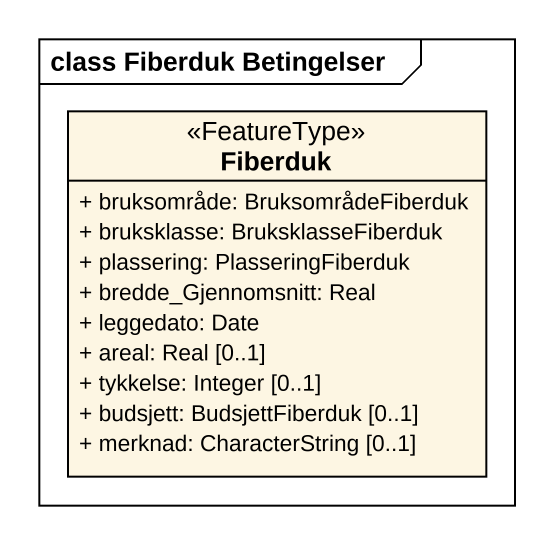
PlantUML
@startuml
mainframe class Fiberduk Betingelser
hide circle
hide empty members
skinparam classAttributeIconSize 0
class Fiberduk <<FeatureType>> {
  + bruksområde: BruksområdeFiberduk
  + bruksklasse: BruksklasseFiberduk
  + plassering: PlasseringFiberduk
  + bredde_Gjennomsnitt: Real
  + leggedato: Date
  + areal: Real [0..1]
  + tykkelse: Integer [0..1]
  + budsjett: BudsjettFiberduk [0..1]
  + merknad: CharacterString [0..1]
}
@enduml
